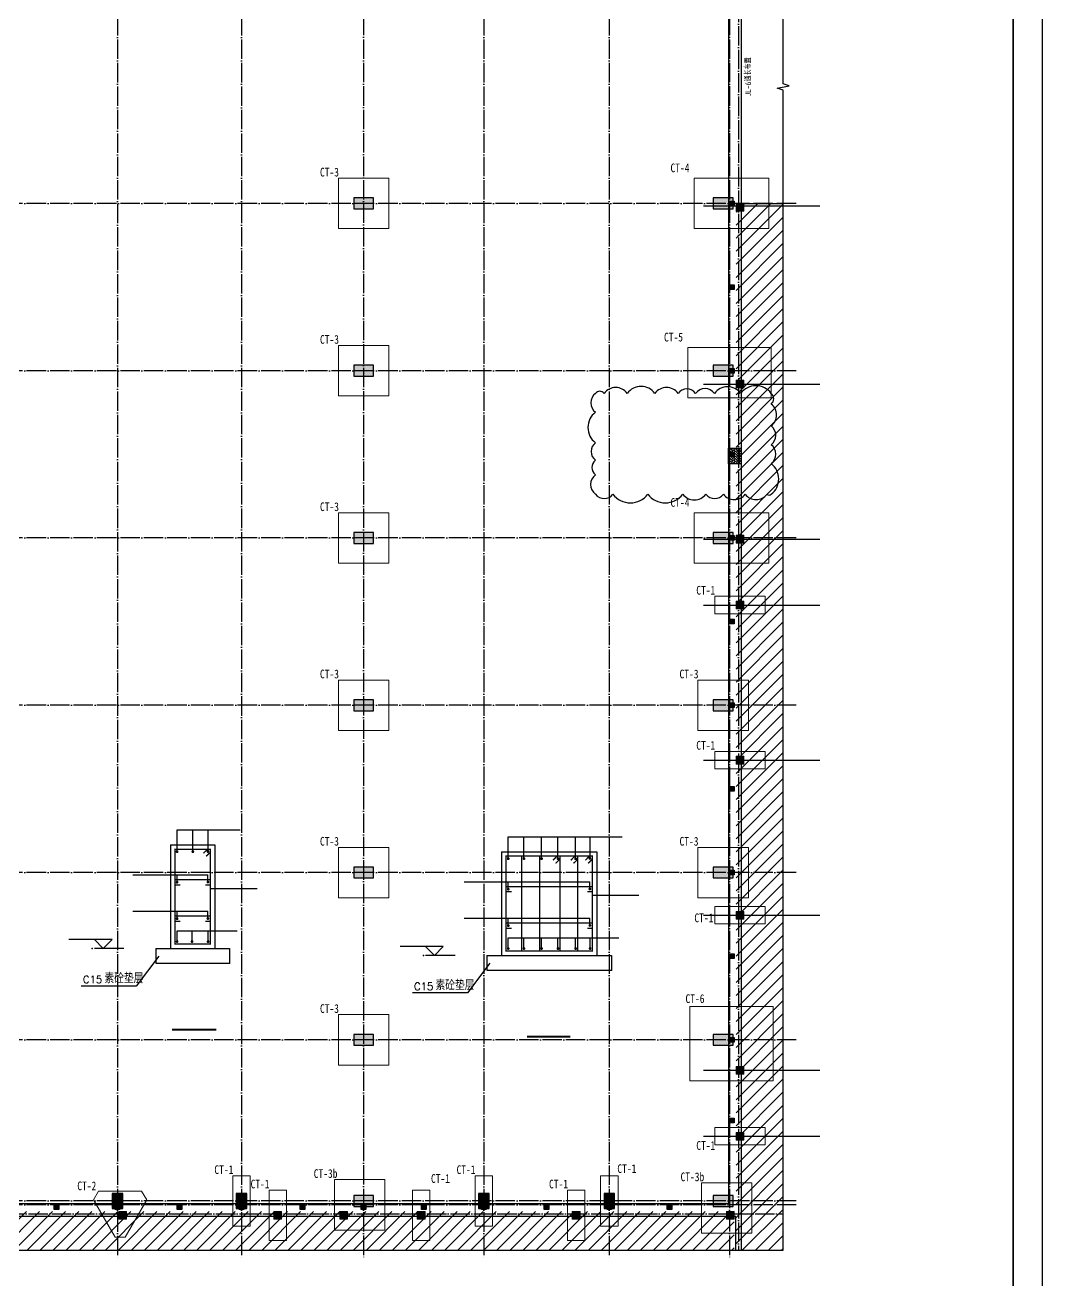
# Model space of a CAD drawing. Extents: x 447413 to 2975780, y -1432727 to 1301644.
# Drawn here: x 2327365 to 2379892, y 492155 to 556886 of the extents above; entities that cross this region are included whole.
import ezdxf
from ezdxf.enums import TextEntityAlignment as Align

# ---------------------------------------------------------------- set-up
doc = ezdxf.new("R2010")
doc.units = 0
doc.header["$LTSCALE"] = 1000
doc.header["$MEASUREMENT"] = 0
doc.linetypes.add('DOTE', pattern=[2.42, 2, -0.2, 0.02, -0.2])
for name, color, linetype in [('__0', 7, 'Continuous'), ('AXIS', 3, 'Continuous'), ('DIM_SYMB', 3, 'Continuous'), ('DOTE', 1, 'Continuous'), ('GZ-框', 21, 'Continuous'), ('GZ-阴影', 11, 'Continuous'), ('PUB_DIM', 3, 'Continuous'), ('PUB_HATCH', 8, 'Continuous'), ('PUB_TEXT', 7, 'Continuous'), ('S_BEAM', 4, 'Continuous'), ('SBAR', 1, 'Continuous'), ('中文', 253, 'Continuous'), ('图框', 253, 'Continuous'), ('墙体标注', 75, 'Continuous'), ('打印线', 7, 'Continuous'), ('承台', 211, 'Continuous'), ('支座钢筋标注', 253, 'Continuous'), ('文字', 3, 'Continuous'), ('短柱', 106, 'Continuous')]:
    doc.layers.add(name, color=color, linetype=linetype)
for name, color, linetype, lineweight in [('BASE_PLAT', 7, 'Continuous', 0), ('柱', 51, 'Continuous', 18), ('柱涂实', 52, 'Continuous', 18)]:
    doc.layers.add(name, color=color, linetype=linetype, lineweight=lineweight)
doc.layers.add('审图意见修改', color=5, linetype='Continuous', plot=False)
doc.styles.add('HZTXT', font='romans.shx', dxfattribs={"bigfont": 'hztxt.shx'})
doc.styles.add('宋体', font='', dxfattribs={"height": 35})
doc.styles.add('标注', font='tssdeng.shx', dxfattribs={"width": 0.8, "bigfont": 'tssdchn.shx'})
doc.styles.get('宋体').set_extended_font_data('SimSun')

# ---------------------------------------------------------------- blocks, each defined once
blk = doc.blocks.new('A$C6B0021A6')
at = {"layer": '图框', "color": 2, "const_width": 40, "elevation": -84000}
blk.add_lwpolyline([(20, 84120), (118920, 84120), (118920, 20), (20, 20)], close=True, dxfattribs=at)
at = {"layer": '图框', "color": 153, "const_width": 58, "elevation": -84000}
blk.add_lwpolyline([(111420, 1020), (2520, 1020), (2520, 83120), (111420, 83120)], close=True, dxfattribs=at)
blk = doc.blocks.new('r2432424')
at = {"layer": '柱涂实'}
for points in [[(2174451, 607769), (2174451, 608169), (2174051, 608169), (2174051, 607769)], [(2174451, 598649), (2174451, 599049), (2174051, 599049), (2174051, 598649)], [(2174451, 590649), (2174451, 591049), (2174051, 591049), (2174051, 590649)], [(2174451, 587249), (2174451, 587649), (2174051, 587649), (2174051, 587249)], [(2174451, 579249), (2174451, 579649), (2174051, 579649), (2174051, 579249)], [(2174451, 571249), (2174451, 571649), (2174051, 571649), (2174051, 571249)], [(2174451, 563249), (2174451, 563649), (2174051, 563649), (2174051, 563249)], [(2174451, 559849), (2174451, 560249), (2174051, 560249), (2174051, 559849)]]:
    blk.add_hatch(color=256, dxfattribs=at).paths.add_polyline_path(points)
at = {"layer": '柱', "color": 3}
for points in [[(2174451, 607769), (2174451, 608169), (2174051, 608169), (2174051, 607769)], [(2174451, 598649), (2174451, 599049), (2174051, 599049), (2174051, 598649)], [(2174451, 590649), (2174451, 591049), (2174051, 591049), (2174051, 590649)], [(2174451, 587249), (2174451, 587649), (2174051, 587649), (2174051, 587249)], [(2174451, 579249), (2174451, 579649), (2174051, 579649), (2174051, 579249)], [(2174451, 571249), (2174451, 571649), (2174051, 571649), (2174051, 571249)], [(2174451, 563249), (2174451, 563649), (2174051, 563649), (2174051, 563249)], [(2174451, 559849), (2174451, 560249), (2174051, 560249), (2174051, 559849)]]:
    blk.add_lwpolyline(points, close=True, dxfattribs=at)
at = {"layer": '柱涂实', "linetype": 'Continuous'}
for points in [[(2174451, 607769), (2174451, 608169), (2174051, 608169), (2174051, 607769)], [(2174451, 598649), (2174451, 599049), (2174051, 599049), (2174051, 598649)], [(2174451, 590649), (2174451, 591049), (2174051, 591049), (2174051, 590649)], [(2174451, 587249), (2174451, 587649), (2174051, 587649), (2174051, 587249)], [(2174451, 579249), (2174451, 579649), (2174051, 579649), (2174051, 579249)], [(2174451, 571249), (2174451, 571649), (2174051, 571649), (2174051, 571249)], [(2174451, 563249), (2174451, 563649), (2174051, 563649), (2174051, 563249)], [(2174451, 559849), (2174451, 560249), (2174051, 560249), (2174051, 559849)]]:
    blk.add_lwpolyline(points, close=True, dxfattribs=at)
blk = doc.blocks.new('A$C6AEB4FC0')
at = {"layer": 'AXIS'}
for p, q in [((0, 64600), (6000, 64600)), ((0, 55400), (6000, 55400)), ((0, 47400), (6000, 47400)), ((0, 44000), (6000, 44000)), ((0, 36000), (6000, 36000)), ((0, 28000), (6000, 28000)), ((0, 20000), (6000, 20000)), ((0, 16600), (6000, 16600))]:
    blk.add_line(p, q, dxfattribs=at)
blk = doc.blocks.new('s44444w222')
at = {"layer": '柱涂实'}
for points in [[(2147545, 444865), (2147945, 444865), (2147945, 445265), (2147545, 445265)], [(2155545, 444865), (2155945, 444865), (2155945, 445265), (2155545, 445265)], [(2158945, 444865), (2159345, 444865), (2159345, 445265), (2158945, 445265)], [(2162945, 444865), (2163345, 444865), (2163345, 445265), (2162945, 445265)], [(2170945, 444865), (2171345, 444865), (2171345, 445265), (2170945, 445265)], [(2179295, 444865), (2179295, 445265), (2178895, 445265), (2178895, 444865)]]:
    blk.add_hatch(color=256, dxfattribs=at).paths.add_polyline_path(points)
at = {"layer": '柱', "color": 3}
for points in [[(2147545, 444865), (2147945, 444865), (2147945, 445265), (2147545, 445265)], [(2155545, 444865), (2155945, 444865), (2155945, 445265), (2155545, 445265)], [(2158945, 444865), (2159345, 444865), (2159345, 445265), (2158945, 445265)], [(2162945, 444865), (2163345, 444865), (2163345, 445265), (2162945, 445265)], [(2170945, 444865), (2171345, 444865), (2171345, 445265), (2170945, 445265)], [(2179295, 444865), (2179295, 445265), (2178895, 445265), (2178895, 444865)]]:
    blk.add_lwpolyline(points, close=True, dxfattribs=at)
at = {"layer": '柱涂实', "linetype": 'Continuous'}
for points in [[(2147545, 444865), (2147945, 444865), (2147945, 445265), (2147545, 445265)], [(2155545, 444865), (2155945, 444865), (2155945, 445265), (2155545, 445265)], [(2158945, 444865), (2159345, 444865), (2159345, 445265), (2158945, 445265)], [(2162945, 444865), (2163345, 444865), (2163345, 445265), (2162945, 445265)], [(2170945, 444865), (2171345, 444865), (2171345, 445265), (2170945, 445265)], [(2179295, 444865), (2179295, 445265), (2178895, 445265), (2178895, 444865)]]:
    blk.add_lwpolyline(points, close=True, dxfattribs=at)
blk = doc.blocks.new('A$C502B3E82')
at = {"layer": 'PUB_DIM'}
for p, q in [((1485, 3183), (0, 3183)), ((1180, 2878), (875, 3183)), ((1180, 2878), (1485, 3183)), ((1892, 2878), (875, 2878)), ((3091, 2608), (2316, 1586)), ((2316, 1586), (426, 1586))]:
    blk.add_line(p, q, dxfattribs=at)
at = {"layer": 'PUB_DIM', "const_width": 70}
blk.add_lwpolyline([(4367, 89), (5864, 89)], dxfattribs=at)
at = {"layer": 'SBAR', "const_width": 45.8}
blk.add_lwpolyline([(3646, 3031), (3646, 6292), (6616, 6292), (6616, 3031)], close=True, dxfattribs=at)
for points in [[(3697, 6206, 1), (3747, 6206, 1)], [(4238, 6206, 1), (4288, 6206, 1)], [(4844, 6206, 1), (4895, 6206, 1)], [(5408, 6206, 1), (5459, 6206, 1)], [(6014, 6206, 1), (6065, 6206, 1)], [(6506, 6213, 1), (6557, 6213, 1)], [(3697, 5155, 1), (3747, 5155, 1)], [(6506, 5161, 1), (6557, 5161, 1)], [(3697, 3903, 1), (3747, 3903, 1)], [(6506, 3909, 1), (6557, 3909, 1)], [(3697, 3115, 1), (3747, 3115, 1)], [(4238, 3115, 1), (4288, 3115, 1)], [(4844, 3115, 1), (4895, 3115, 1)], [(5408, 3115, 1), (5459, 3115, 1)], [(6014, 3115, 1), (6065, 3115, 1)], [(6513, 3115, 1), (6564, 3115, 1)]]:
    blk.add_lwpolyline(points, format="xyb", close=True, dxfattribs=at)
for points in [[(4187, 6292), (4187, 3031)], [(4799, 6292), (4799, 3031)], [(5396, 6292), (5261, 6151)], [(5498, 6187), (5354, 6044)], [(5498, 6292), (5498, 3031)], [(6012, 6292), (5877, 6151)], [(6115, 6187), (5970, 6044)], [(6115, 6292), (6115, 3031)], [(6514, 6292), (6378, 6151)], [(6616, 6187), (6472, 6044)], [(3646, 5244), (6616, 5244)], [(3646, 5066), (3835, 5066)], [(6446, 5066), (6616, 5066)], [(3646, 3992), (6616, 3992)], [(3646, 3814), (3835, 3814)], [(6446, 3814), (6616, 3814)]]:
    blk.add_lwpolyline(points, dxfattribs=at)
at = {"layer": '中文'}
for p, q in [((3722, 5155), (3722, 5414)), ((6531, 5161), (6531, 5414)), ((3722, 3903), (3722, 4162)), ((6531, 3909), (6531, 4162))]:
    blk.add_line(p, q, dxfattribs=at)
at = {"layer": '打印线', "color": 0, "linetype": 'ByBlock'}
for p in [(802, 2878), (802, 2878), (7277, 2370)]:
    blk.add_point(p, dxfattribs=at)
at = {"layer": '承台'}
for p, q in [((3493, 6445), (6768, 6445)), ((3493, 6445), (3493, 2878)), ((6768, 6445), (6768, 2878)), ((2985, 2878), (2985, 2370)), ((2985, 2878), (7277, 2878)), ((7277, 2878), (7277, 2370)), ((2985, 2370), (7277, 2370))]:
    blk.add_line(p, q, dxfattribs=at)
at = {"layer": '支座钢筋标注'}
for p, q in [((3725, 6181), (3725, 6956)), ((3725, 6956), (7646, 6956)), ((4262, 6181), (4262, 6956)), ((4869, 6181), (4869, 6956)), ((5432, 6181), (5432, 6956)), ((6039, 6181), (6039, 6956)), ((6536, 6181), (6536, 6956)), ((2201, 5414), (6531, 5414)), ((6616, 4945), (8221, 4945)), ((2201, 4162), (6531, 4162)), ((3725, 3483), (7533, 3483)), ((3725, 3090), (3725, 3483)), ((4264, 3090), (4264, 3483)), ((4871, 3090), (4871, 3483)), ((5431, 3090), (5431, 3483)), ((6035, 3090), (6035, 3483)), ((6536, 3090), (6536, 3483))]:
    blk.add_line(p, q, dxfattribs=at)
at = {"layer": 'PUB_TEXT', "style": 'HZTXT'}
for s, height, p in [('C15', 254.2, (481, 1687)), ('素砼垫层', 305, (1219, 1687))]:
    blk.add_text(s, height=height, dxfattribs=at).set_placement(p)
blk = doc.blocks.new('A$C0120759A')
at = {"layer": 'PUB_DIM'}
for p, q in [((1485, 3183), (0, 3183)), ((1180, 2878), (875, 3183)), ((1180, 2878), (1485, 3183)), ((1892, 2878), (875, 2878)), ((3091, 2608), (2316, 1586)), ((2316, 1586), (426, 1586))]:
    blk.add_line(p, q, dxfattribs=at)
at = {"layer": 'PUB_DIM', "const_width": 70}
blk.add_lwpolyline([(3551, 89), (5067, 89)], dxfattribs=at)
at = {"layer": 'SBAR', "const_width": 45.8}
blk.add_lwpolyline([(3646, 3031), (3646, 6292), (4866, 6292), (4866, 3031)], close=True, dxfattribs=at)
for points in [[(3697, 6206, 1), (3747, 6206, 1)], [(4238, 6206, 1), (4288, 6206, 1)], [(4756, 6213, 1), (4807, 6213, 1)], [(3697, 5155, 1), (3747, 5155, 1)], [(4756, 5161, 1), (4807, 5161, 1)], [(3697, 3903, 1), (3747, 3903, 1)], [(4756, 3909, 1), (4807, 3909, 1)], [(3697, 3115, 1), (3747, 3115, 1)], [(4211, 3115, 1), (4262, 3115, 1)], [(4763, 3115, 1), (4814, 3115, 1)]]:
    blk.add_lwpolyline(points, format="xyb", close=True, dxfattribs=at)
for points in [[(4764, 6292), (4628, 6151)], [(4866, 6187), (4722, 6044)], [(3646, 5244), (4866, 5244)], [(3646, 5066), (3835, 5066)], [(4696, 5066), (4866, 5066)], [(3646, 3992), (4866, 3992)], [(3646, 3814), (3835, 3814)], [(4696, 3814), (4866, 3814)]]:
    blk.add_lwpolyline(points, dxfattribs=at)
at = {"layer": '中文'}
for p, q in [((3722, 5155), (3722, 5414)), ((4781, 5161), (4781, 5414)), ((3722, 3903), (3722, 4162)), ((4781, 3909), (4781, 4162))]:
    blk.add_line(p, q, dxfattribs=at)
at = {"layer": '打印线', "color": 0, "linetype": 'ByBlock'}
for p in [(802, 2878), (802, 2878), (5527, 2370)]:
    blk.add_point(p, dxfattribs=at)
at = {"layer": '承台'}
for p, q in [((3493, 6445), (3493, 2878)), ((3493, 6445), (5018, 6445)), ((5018, 6445), (5018, 2878)), ((2985, 2878), (5527, 2878)), ((2985, 2878), (2985, 2370)), ((5527, 2878), (5527, 2370)), ((2985, 2370), (5527, 2370))]:
    blk.add_line(p, q, dxfattribs=at)
at = {"layer": '支座钢筋标注'}
for p, q in [((3725, 6956), (5896, 6956)), ((3725, 6181), (3725, 6956)), ((4262, 6181), (4262, 6956)), ((4786, 6181), (4786, 6956)), ((2201, 5414), (4781, 5414)), ((4866, 4945), (6471, 4945)), ((2201, 4162), (4781, 4162)), ((3725, 3090), (3725, 3483)), ((3725, 3483), (5783, 3483)), ((4236, 3090), (4236, 3483)), ((4786, 3090), (4786, 3483))]:
    blk.add_line(p, q, dxfattribs=at)
at = {"layer": 'PUB_TEXT', "style": 'HZTXT'}
for s, height, p in [('C15', 254.2, (481, 1687)), ('素砼垫层', 305, (1222, 1687))]:
    blk.add_text(s, height=height, dxfattribs=at).set_placement(p)

msp = doc.modelspace()

# ---------------------------------------------------------------- hatches: boundary and pattern name
h = msp.add_hatch()
h.set_pattern_fill('AR-HBONE', color=4, scale=150)
h.set_pattern_definition([(45, (96139.75, -37889.15), (8e-15, 129.315688), [274.32, -91.44]), (135, (96204.41, -37824.5), (8e-15, 129.315688), [274.32, -91.44])])
h.paths.add_polyline_path([(2363665.8, 535058.9), (2364315.8, 535058.9), (2364315.8, 534258.9), (2363665.8, 534258.9)])
at = {"layer": 'GZ-阴影'}
for points in [[(2363715.8, 547808), (2363955.8, 547808), (2363955.8, 547568), (2363715.8, 547568)], [(2363715.8, 543493.2), (2363955.8, 543493.2), (2363955.8, 543253.2), (2363715.8, 543253.2)], [(2363715.8, 539178.4), (2363955.8, 539178.4), (2363955.8, 538938.4), (2363715.8, 538938.4)], [(2363715.8, 534863.4), (2363955.8, 534863.4), (2363955.8, 534623.4), (2363715.8, 534623.4)], [(2363715.8, 530548.4), (2363955.8, 530548.4), (2363955.8, 530308.4), (2363715.8, 530308.4)], [(2363715.8, 526233.4), (2363955.8, 526233.4), (2363955.8, 525993.4), (2363715.8, 525993.4)], [(2363715.8, 521918.4), (2363955.8, 521918.4), (2363955.8, 521678.4), (2363715.8, 521678.4)], [(2363715.8, 517603.4), (2363955.8, 517603.4), (2363955.8, 517363.4), (2363715.8, 517363.4)], [(2363715.8, 513288.4), (2363955.8, 513288.4), (2363955.8, 513048.4), (2363715.8, 513048.4)], [(2363715.8, 508973.4), (2363955.8, 508973.4), (2363955.8, 508733.4), (2363715.8, 508733.4)], [(2363715.8, 504658.4), (2363955.8, 504658.4), (2363955.8, 504418.4), (2363715.8, 504418.4)], [(2363715.8, 500503.4), (2363955.8, 500503.4), (2363955.8, 500263.4), (2363715.8, 500263.4)], [(2328865.9, 496028.4), (2329105.9, 496028.4), (2329105.9, 495788.4), (2328865.9, 495788.4)], [(2332016.1, 496028.4), (2332256.1, 496028.4), (2332256.1, 495788.4), (2332016.1, 495788.4)], [(2335216.1, 496028.4), (2335456.1, 496028.4), (2335456.1, 495788.4), (2335216.1, 495788.4)], [(2338416.1, 496028.4), (2338656.1, 496028.4), (2338656.1, 495788.4), (2338416.1, 495788.4)], [(2341565.9, 496028.4), (2341805.9, 496028.4), (2341805.9, 495788.4), (2341565.9, 495788.4)], [(2344715.8, 496028.4), (2344955.8, 496028.4), (2344955.8, 495788.4), (2344715.8, 495788.4)], [(2347815.9, 496028.4), (2348055.9, 496028.4), (2348055.9, 495788.4), (2347815.9, 495788.4)], [(2350916.1, 496028.4), (2351156.1, 496028.4), (2351156.1, 495788.4), (2350916.1, 495788.4)], [(2354156.1, 496028.4), (2354396.1, 496028.4), (2354396.1, 495788.4), (2354156.1, 495788.4)], [(2357396.1, 496028.4), (2357636.1, 496028.4), (2357636.1, 495788.4), (2357396.1, 495788.4)], [(2360495.9, 496028.4), (2360735.9, 496028.4), (2360735.9, 495788.4), (2360495.9, 495788.4)]]:
    msp.add_hatch(color=256, dxfattribs=at).paths.add_polyline_path(points)
at = {"layer": 'PUB_HATCH'}
h = msp.add_hatch(dxfattribs=at)
h.set_pattern_fill('ANSI31', color=256, scale=300, style=0)
h.set_pattern_definition([(45, (2335497.2, 562461.27), (-336.7596, 336.7596), [])])
h.paths.add_polyline_path([(2364055.8, 547688), (2366485.7, 547688), (2366485.7, 493683.4), (2364055.8, 493683.4)])
h = msp.add_hatch(dxfattribs=at)
h.set_pattern_fill('ANSI31', color=256, scale=300, style=0)
h.set_pattern_definition([(45, (2031865.8, 562461.27), (-336.7596, 336.7596), [])])
h.paths.add_polyline_path([(2363955.8, 495678.4), (2267936.1, 495678.4), (2267936.1, 493710), (2363955.8, 493710)])
at = {"layer": '柱涂实'}
for points in [[(2344325.8, 547408), (2345345.8, 547408), (2345345.8, 547968), (2344325.8, 547968)], [(2362880.8, 547408), (2363900.8, 547408), (2363900.8, 547968), (2362880.8, 547968)], [(2344325.8, 538778.4), (2345345.8, 538778.4), (2345345.8, 539338.4), (2344325.8, 539338.4)], [(2362880.8, 538778.4), (2363900.8, 538778.4), (2363900.8, 539338.4), (2362880.8, 539338.4)], [(2344325.8, 530148.4), (2345345.8, 530148.4), (2345345.8, 530708.4), (2344325.8, 530708.4)], [(2362880.8, 530148.4), (2363900.8, 530148.4), (2363900.8, 530708.4), (2362880.8, 530708.4)], [(2344325.8, 521518.4), (2345345.8, 521518.4), (2345345.8, 522078.4), (2344325.8, 522078.4)], [(2362880.8, 521518.4), (2363900.8, 521518.4), (2363900.8, 522078.4), (2362880.8, 522078.4)], [(2344325.8, 512888.4), (2345345.8, 512888.4), (2345345.8, 513448.4), (2344325.8, 513448.4)], [(2362880.8, 512888.4), (2363900.8, 512888.4), (2363900.8, 513448.4), (2362880.8, 513448.4)], [(2344325.8, 504258.4), (2345345.8, 504258.4), (2345345.8, 504818.4), (2344325.8, 504818.4)], [(2362880.8, 504258.4), (2363900.8, 504258.4), (2363900.8, 504818.4), (2362880.8, 504818.4)], [(2331861.1, 495843.4), (2332411.1, 495843.4), (2332411.1, 496613.4), (2331861.1, 496613.4)], [(2338261.1, 495837.2), (2338811.1, 495837.2), (2338811.1, 496607.2), (2338261.1, 496607.2)], [(2344325.8, 495948.4), (2345345.8, 495948.4), (2345345.8, 496508.4), (2344325.8, 496508.4)], [(2350761.1, 495843.4), (2351311.1, 495843.4), (2351311.1, 496613.4), (2350761.1, 496613.4)], [(2357241.1, 495843.4), (2357791.1, 495843.4), (2357791.1, 496613.4), (2357241.1, 496613.4)], [(2362880.8, 495948.4), (2363900.8, 495948.4), (2363900.8, 496508.4), (2362880.8, 496508.4)]]:
    msp.add_hatch(color=256, dxfattribs=at).paths.add_polyline_path(points)

# ---------------------------------------------------------------- linework, layer by layer
at = {"color": 4, "elevation": 252000}
msp.add_lwpolyline([(2363665.8, 535058.9), (2364315.8, 535058.9), (2364315.8, 534258.9), (2363665.8, 534258.9)], close=True, dxfattribs=at)
at = {"layer": '__0', "ltscale": 5, "elevation": 252000}
msp.add_lwpolyline([(2364055.8, 547688), (2366485.7, 547688)], dxfattribs=at)
at = {"layer": 'BASE_PLAT', "linetype": 'Continuous'}
for points, elevation in [([(2346135.8, 548988), (2346135.8, 546388), (2343535.8, 546388), (2343535.8, 548988)], 504000), ([(2361901.1, 546388), (2365745.6, 546388), (2365745.6, 548988), (2361901.1, 548988)], 252000), ([(2346135.8, 540358.4), (2346135.8, 537758.4), (2343535.8, 537758.4), (2343535.8, 540358.4)], 252000), ([(2361565.8, 537658.4), (2365865.8, 537658.4), (2365865.8, 540258.4), (2361565.8, 540258.4)], 252000), ([(2346135.8, 531728.4), (2346135.8, 529128.4), (2343535.8, 529128.4), (2343535.8, 531728.4)], 252000), ([(2361901.1, 529128.4), (2365745.6, 529128.4), (2365745.6, 531728.4), (2361901.1, 531728.4)], 252000), ([(2365555.8, 526518.4), (2365555.8, 527418.4), (2362955.8, 527418.4), (2362955.8, 526518.4)], 252000), ([(2346135.8, 523098.4), (2346135.8, 520498.4), (2343535.8, 520498.4), (2343535.8, 523098.4)], 252000), ([(2364690.8, 523098.4), (2364690.8, 520498.4), (2362090.8, 520498.4), (2362090.8, 523098.4)], 252000), ([(2365555.8, 518518.4), (2365555.8, 519418.4), (2362955.8, 519418.4), (2362955.8, 518518.4)], 252000), ([(2346135.8, 514468.4), (2346135.8, 511868.4), (2343535.8, 511868.4), (2343535.8, 514468.4)], 252000), ([(2364690.8, 514468.4), (2364690.8, 511868.4), (2362090.8, 511868.4), (2362090.8, 514468.4)], 252000), ([(2365555.8, 510518.4), (2365555.8, 511418.4), (2362955.8, 511418.4), (2362955.8, 510518.4)], 252000), ([(2365976.3, 502416.2), (2361676.3, 502416.2), (2361676.3, 506260.6), (2365976.3, 506260.6)], 504000), ([(2346135.8, 505838.4), (2346135.8, 503238.4), (2343535.8, 503238.4), (2343535.8, 505838.4)], 252000), ([(2365555.8, 499118.4), (2365555.8, 500018.4), (2362955.8, 500018.4), (2362955.8, 499118.4)], 252000), ([(2338986.1, 497528.4), (2338086.1, 497528.4), (2338086.1, 494928.4), (2338986.1, 494928.4)], 252000), ([(2343335.8, 494728.4), (2343335.8, 497328.4), (2345935.8, 497328.4), (2345935.8, 494728.4)], 504000), ([(2351486.1, 497528.4), (2350586.1, 497528.4), (2350586.1, 494928.4), (2351486.1, 494928.4)], 252000), ([(2357966.1, 497528.4), (2357066.1, 497528.4), (2357066.1, 494928.4), (2357966.1, 494928.4)], 252000), ([(2362266.3, 494558.4), (2362266.3, 497158.4), (2364866.3, 497158.4), (2364866.3, 494558.4)], 504000), ([(2340856.1, 496788.4), (2339956.1, 496788.4), (2339956.1, 494188.4), (2340856.1, 494188.4)], 252000), ([(2348256.1, 496788.4), (2347356.1, 496788.4), (2347356.1, 494188.4), (2348256.1, 494188.4)], 504000), ([(2356256.1, 496788.4), (2355356.1, 496788.4), (2355356.1, 494188.4), (2356256.1, 494188.4)], 504000)]:
    msp.add_lwpolyline(points, close=True, dxfattribs=dict(at, elevation=elevation))
msp.add_lwpolyline([(2333640.7, 496277.9), (2333381, 496728.1), (2331161.2, 496728.1), (2330901.4, 496277.9), (2332011.4, 494358.1), (2332530.7, 494358.1)], close=True, dxfattribs=at)
at = {"layer": 'DIM_SYMB', "elevation": 252000}
for points in [[(2366485.7, 493683.4), (2366485.7, 553520.9), (2366170.7, 553635.5), (2366800.7, 553746.6), (2366485.7, 553858.4), (2366485.7, 613695.8)], [(2266709.9, 493683.4), (2316429.1, 493683.4), (2316543.7, 493998.4), (2316654.8, 493368.4), (2316766.6, 493683.4), (2366485.7, 493683.4)]]:
    msp.add_lwpolyline(points, dxfattribs=at)
at = {"layer": 'DOTE', "color": 8, "linetype": 'DOTE', "ltscale": 0.5}
for p, q in [((2344835.8, 614229.2, 252000), (2344835.8, 493241.8, 252000)), ((2367165, 539058.4, 252000), (2266746.3, 539058.4, 252000)), ((2367165, 530428.4, 252000), (2266746.3, 530428.4, 252000)), ((2367165, 521798.4, 252000), (2266746.3, 521798.4, 252000)), ((2367165, 513168.4, 252000), (2266746.3, 513168.4, 252000)), ((2367165, 504538.4, 252000), (2266746.3, 504538.4, 252000)), ((2367165, 496228.4, 252000), (2266746.3, 496228.4, 252000))]:
    msp.add_line(p, q, dxfattribs=at)
at = {"layer": 'DOTE', "linetype": 'DOTE', "ltscale": 0.5}
for p, q in [((2363715.8, 614229.2, 252000), (2363715.8, 493241.8, 252000)), ((2367165, 547688, 252000), (2266746.3, 547688, 252000)), ((2367165, 496028.4, 252000), (2266746.3, 496028.4, 252000))]:
    msp.add_line(p, q, dxfattribs=at)
at = {"layer": 'DOTE', "color": 8, "linetype": 'DOTE', "ltscale": 0.5, "elevation": 252000}
for points in [[(2332136.1, 614221.7), (2332136.1, 493235.8)], [(2338536.1, 614221.7), (2338536.1, 493235.8)], [(2351036.1, 614221.7), (2351036.1, 493235.8)], [(2357516.1, 614221.7), (2357516.1, 493235.8)], [(2364175.8, 613695.8), (2364175.8, 493683.4)], [(2267035.4, 495568.4), (2366485.7, 495568.4)]]:
    msp.add_lwpolyline(points, dxfattribs=at)
at = {"layer": 'GZ-框'}
for points, elevation in [([(2363715.8, 547808), (2363955.8, 547808), (2363955.8, 547568), (2363715.8, 547568)], 504000), ([(2363715.8, 543493.2), (2363955.8, 543493.2), (2363955.8, 543253.2), (2363715.8, 543253.2)], 252000), ([(2363715.8, 539178.4), (2363955.8, 539178.4), (2363955.8, 538938.4), (2363715.8, 538938.4)], 252000), ([(2363715.8, 534863.4), (2363955.8, 534863.4), (2363955.8, 534623.4), (2363715.8, 534623.4)], 252000), ([(2363715.8, 530548.4), (2363955.8, 530548.4), (2363955.8, 530308.4), (2363715.8, 530308.4)], 252000), ([(2363715.8, 526233.4), (2363955.8, 526233.4), (2363955.8, 525993.4), (2363715.8, 525993.4)], 252000), ([(2363715.8, 521918.4), (2363955.8, 521918.4), (2363955.8, 521678.4), (2363715.8, 521678.4)], 252000), ([(2363715.8, 517603.4), (2363955.8, 517603.4), (2363955.8, 517363.4), (2363715.8, 517363.4)], 252000), ([(2363715.8, 513288.4), (2363955.8, 513288.4), (2363955.8, 513048.4), (2363715.8, 513048.4)], 252000), ([(2363715.8, 508973.4), (2363955.8, 508973.4), (2363955.8, 508733.4), (2363715.8, 508733.4)], 252000), ([(2363715.8, 504658.4), (2363955.8, 504658.4), (2363955.8, 504418.4), (2363715.8, 504418.4)], 252000), ([(2363715.8, 500503.4), (2363955.8, 500503.4), (2363955.8, 500263.4), (2363715.8, 500263.4)], 252000), ([(2328865.9, 496028.4), (2329105.9, 496028.4), (2329105.9, 495788.4), (2328865.9, 495788.4)], 252000), ([(2332016.1, 496028.4), (2332256.1, 496028.4), (2332256.1, 495788.4), (2332016.1, 495788.4)], 252000), ([(2335216.1, 496028.4), (2335456.1, 496028.4), (2335456.1, 495788.4), (2335216.1, 495788.4)], 252000), ([(2338416.1, 496028.4), (2338656.1, 496028.4), (2338656.1, 495788.4), (2338416.1, 495788.4)], 252000), ([(2341565.9, 496028.4), (2341805.9, 496028.4), (2341805.9, 495788.4), (2341565.9, 495788.4)], 252000), ([(2344715.8, 496028.4), (2344955.8, 496028.4), (2344955.8, 495788.4), (2344715.8, 495788.4)], 252000), ([(2347815.9, 496028.4), (2348055.9, 496028.4), (2348055.9, 495788.4), (2347815.9, 495788.4)], 252000), ([(2350916.1, 496028.4), (2351156.1, 496028.4), (2351156.1, 495788.4), (2350916.1, 495788.4)], 252000), ([(2354156.1, 496028.4), (2354396.1, 496028.4), (2354396.1, 495788.4), (2354156.1, 495788.4)], 252000), ([(2357396.1, 496028.4), (2357636.1, 496028.4), (2357636.1, 495788.4), (2357396.1, 495788.4)], 252000), ([(2360495.9, 496028.4), (2360735.9, 496028.4), (2360735.9, 495788.4), (2360495.9, 495788.4)], 252000)]:
    msp.add_lwpolyline(points, close=True, dxfattribs=dict(at, elevation=elevation))
at = {"layer": 'S_BEAM'}
for p, q in [((2364315.8, 613695.8, 252000), (2364315.8, 493683.4, 252000)), ((2363665.8, 611297.6, 252000), (2363665.8, 496078.4, 252000)), ((2363665.8, 496078.4, 252000), (2268176.1, 496078.4, 252000)), ((2364045.8, 495428.4, 252000), (2268176.1, 495428.4, 252000)), ((2364045.8, 493683.4, 252000), (2364045.8, 495398.4, 252000))]:
    msp.add_line(p, q, dxfattribs=at)
at = {"layer": '审图意见修改'}
msp.add_lwpolyline([(2356803, 537889.5, 0.5), (2356803, 536914.5, 0.5), (2356803, 535339.5, 0.5), (2356803, 534439.5, 0.5), (2356803, 533689.5, 0.5), (2356803, 532688, 0.5), (2357703, 532688, 0.5), (2359503, 532688, 0.5), (2361303, 532688, 0.5), (2362503, 532688, 0.5), (2363403, 532688, 0.5), (2364528, 532688, 0.5), (2365653, 532688, 0.5), (2365867, 532688, 0.5), (2365867, 534263, 0.5), (2365867, 535238, 0.5), (2365867, 536213, 0.5), (2365867, 537338, 0.5), (2365867, 537889.5, 0.5), (2364292, 537889.5, 0.5), (2362942, 537889.5, 0.5), (2361967, 537889.5, 0.5), (2361067, 537889.5, 0.5), (2359867, 537889.5, 0.5), (2358442, 537889.5, 0.5), (2357242, 537889.5, 0.5)], format="xyb", close=True, dxfattribs=at)
at = {"layer": '短柱', "elevation": 252000}
for points in [[(2344325.8, 547408), (2345345.8, 547408), (2345345.8, 547968), (2344325.8, 547968)], [(2362880.8, 547408), (2363900.8, 547408), (2363900.8, 547968), (2362880.8, 547968)], [(2344325.8, 538778.4), (2345345.8, 538778.4), (2345345.8, 539338.4), (2344325.8, 539338.4)], [(2362880.8, 538778.4), (2363900.8, 538778.4), (2363900.8, 539338.4), (2362880.8, 539338.4)], [(2344325.8, 530148.4), (2345345.8, 530148.4), (2345345.8, 530708.4), (2344325.8, 530708.4)], [(2362880.8, 530148.4), (2363900.8, 530148.4), (2363900.8, 530708.4), (2362880.8, 530708.4)], [(2344325.8, 521518.4), (2345345.8, 521518.4), (2345345.8, 522078.4), (2344325.8, 522078.4)], [(2362880.8, 521518.4), (2363900.8, 521518.4), (2363900.8, 522078.4), (2362880.8, 522078.4)], [(2344325.8, 512888.4), (2345345.8, 512888.4), (2345345.8, 513448.4), (2344325.8, 513448.4)], [(2362880.8, 512888.4), (2363900.8, 512888.4), (2363900.8, 513448.4), (2362880.8, 513448.4)], [(2344325.8, 504258.4), (2345345.8, 504258.4), (2345345.8, 504818.4), (2344325.8, 504818.4)], [(2362880.8, 504258.4), (2363900.8, 504258.4), (2363900.8, 504818.4), (2362880.8, 504818.4)], [(2331861.1, 495843.4), (2332411.1, 495843.4), (2332411.1, 496613.4), (2331861.1, 496613.4)], [(2338261.1, 495837.2), (2338811.1, 495837.2), (2338811.1, 496607.2), (2338261.1, 496607.2)], [(2344325.8, 495948.4), (2345345.8, 495948.4), (2345345.8, 496508.4), (2344325.8, 496508.4)], [(2350761.1, 495843.4), (2351311.1, 495843.4), (2351311.1, 496613.4), (2350761.1, 496613.4)], [(2357241.1, 495843.4), (2357791.1, 495843.4), (2357791.1, 496613.4), (2357241.1, 496613.4)], [(2362880.8, 495948.4), (2363900.8, 495948.4), (2363900.8, 496508.4), (2362880.8, 496508.4)]]:
    msp.add_lwpolyline(points, close=True, dxfattribs=at)

# ---------------------------------------------------------------- block references
at = {"xscale": 1.5, "yscale": 1.5, "zscale": 1.5, "rotation": 270}
msp.add_blockref('A$C6B0021A6', (2253682, 627238.4, 252000), dxfattribs=at)
for name, p in [('r2432424', (190004.7, -60481.5, 252000)), ('A$C6AEB4FC0', (2362372, 482968.4, 252000))]:
    msp.add_blockref(name, p)
at = {"xscale": 1.5, "yscale": 1.5, "zscale": 1.5}
msp.add_blockref('A$C502B3E82', (2346715.3, 504576.9), dxfattribs=at)
at = {"layer": '__0', "xscale": 1.5, "yscale": 1.5, "zscale": 1.5}
msp.add_blockref('A$C0120759A', (2329627.5, 504935.6), dxfattribs=at)
at = {"layer": '柱涂实'}
msp.add_blockref('s44444w222', (184660.8, 50423, 252000), dxfattribs=at)

# ---------------------------------------------------------------- texts
at = {"layer": '墙体标注', "style": '标注', "width": 0.8}
msp.add_text('JL-6通长布置', height=300, rotation=90, dxfattribs=at).set_placement((2364829.7, 553219.3))
at = {"layer": '文字', "color": 217, "style": '宋体', "width": 0.8}
for s, p in [('CT-4', (2361162.7, 549294.7)), ('CT-3', (2343073.1, 549076.4, 756000)), ('CT-3', (2343073.1, 540446.8, 504000)), ('CT-5', (2360827.4, 540565.1)), ('CT-3', (2343073.1, 531816.8, 504000)), ('CT-4', (2361162.7, 532035.1)), ('CT-1', (2362493.1, 527506.9, 252000)), ('CT-3', (2343073.1, 523186.8, 504000)), ('CT-3', (2361628.1, 523186.8, 252000)), ('CT-1', (2362493.1, 519506.9, 252000)), ('CT-3', (2343073.1, 514556.8, 504000)), ('CT-3', (2361628.1, 514556.8, 252000)), ('CT-1', (2362395.2, 510606.9, 252000)), ('CT-6', (2361937, 506438.6, -252000)), ('CT-3', (2343073.1, 505926.8, 504000)), ('CT-1', (2362493.1, 498863.2, 252000)), ('CT-1', (2337623.3, 497616.8)), ('CT-3b', (2342873.1, 497416.8, 252000)), ('CT-1', (2350123.3, 497616.8)), ('CT-1', (2358418.7, 497670.1)), ('CT-2', (2330548.5, 496781)), ('CT-1', (2339493.3, 496876.8)), ('CT-1', (2348801.5, 497160.1)), ('CT-1', (2354893.3, 496876.8)), ('CT-3b', (2361803.6, 497246.8, 756000))]:
    msp.add_text(s, height=450, dxfattribs=at).set_placement(p, align=Align.CENTER)

doc.saveas('drawing.dxf')
